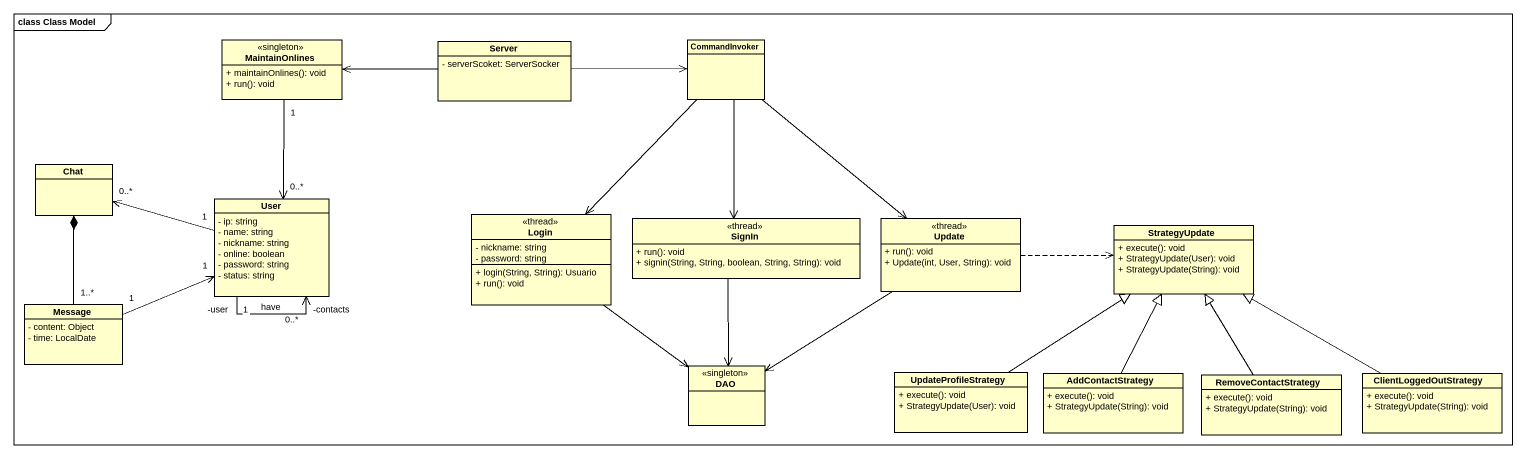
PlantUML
@startuml
mainframe class Class Model
hide circle
hide empty members
skinparam classAttributeIconSize 0
class MaintainOnlines <<singleton>> {
  + maintainOnlines(): void
  + run(): void
}
class Server {
  - serverScoket: ServerSocker
}
class CommandInvoker
class Chat
class User {
  - ip: string
  - name: string
  - nickname: string
  - online: boolean
  - password: string
  - status: string
}
class Login <<thread>> {
  - nickname: string
  - password: string
  + login(String, String): Usuario
  + run(): void
}
class SignIn <<thread>> {
  + run(): void
  + signin(String, String, boolean, String, String): void
}
class Update <<thread>> {
  + run(): void
  + Update(int, User, String): void
}
class StrategyUpdate {
  + execute(): void
  + StrategyUpdate(User): void
  + StrategyUpdate(String): void
}
class Message {
  - content: Object
  - time: LocalDate
}
class DAO <<singleton>>
class UpdateProfileStrategy {
  + execute(): void
  + StrategyUpdate(User): void
}
class AddContactStrategy {
  + execute(): void
  + StrategyUpdate(String): void
}
class RemoveContactStrategy {
  + execute(): void
  + StrategyUpdate(String): void
}
class ClientLoggedOutStrategy {
  + execute(): void
  + StrategyUpdate(String): void
}
MaintainOnlines "1" --> "0..*" User
Server -left-> MaintainOnlines
Server -right-> CommandInvoker
CommandInvoker --> Login
CommandInvoker --> SignIn
CommandInvoker --> Update
User "1" -left-> "0..*" Chat
User "-user\n1" --> "-contacts\n0..*" User : have
Login --> DAO
SignIn --> DAO
Update .right.> StrategyUpdate
Update --> DAO
Message "1..*" -up-* Chat
Message "1" -right-> "1" User
UpdateProfileStrategy -up-|> StrategyUpdate
AddContactStrategy -up-|> StrategyUpdate
RemoveContactStrategy -up-|> StrategyUpdate
ClientLoggedOutStrategy -left-|> StrategyUpdate
@enduml
